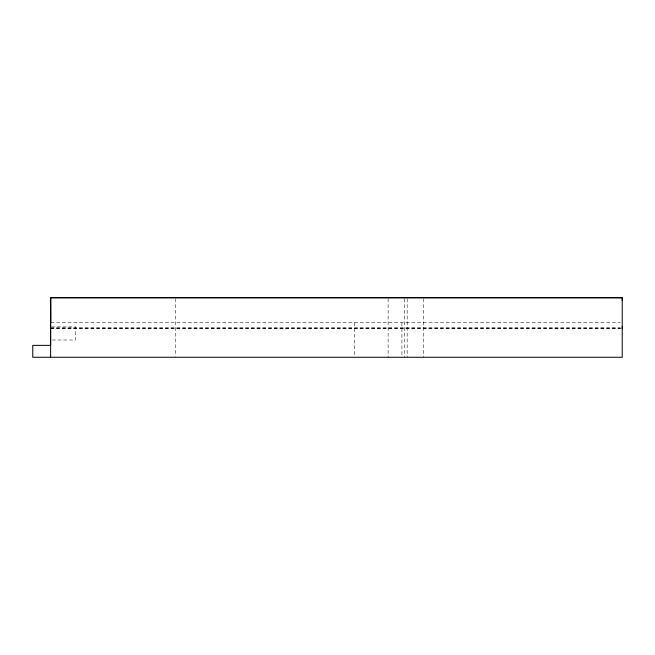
<?xml version="1.0" encoding="UTF-8"?>
<svg xmlns="http://www.w3.org/2000/svg" width="655" height="655" viewBox="0 0 655 655"><rect width="100%" height="100%" fill="white"/><g stroke="black" fill="none" stroke-linecap="round" stroke-linejoin="round"><path stroke-width="0.49" stroke-dasharray="3.27 2.46" d="M50.738 322.735L620.179 322.735M51.614 326.902L75.62 326.902L75.62 340.002L51.614 340.002M50.632 327.5L620.179 327.5M50.632 328.573L620.179 328.548M50.615 328.712L622.25 328.704M423.351 298.737L423.351 357.27M407.173 298.737L407.173 357.27M404.291 298.737L404.299 357.27M401.908 322.735L401.908 357.27M388.12 298.737L388.12 357.27M354.281 322.735L354.281 356.255M175.655 298.737L175.655 356.263"/><path stroke-width="0.98" d="M50.623 345.16L50.64 297.73L50.738 322.735M622.225 328.687L622.225 326.73M622.217 300.694L622.25 297.73L50.615 297.73L622.25 297.73L622.217 357.27L32.75 357.27L32.758 345.365L50.623 345.365M50.632 297.747L50.615 357.27"/></g></svg>
